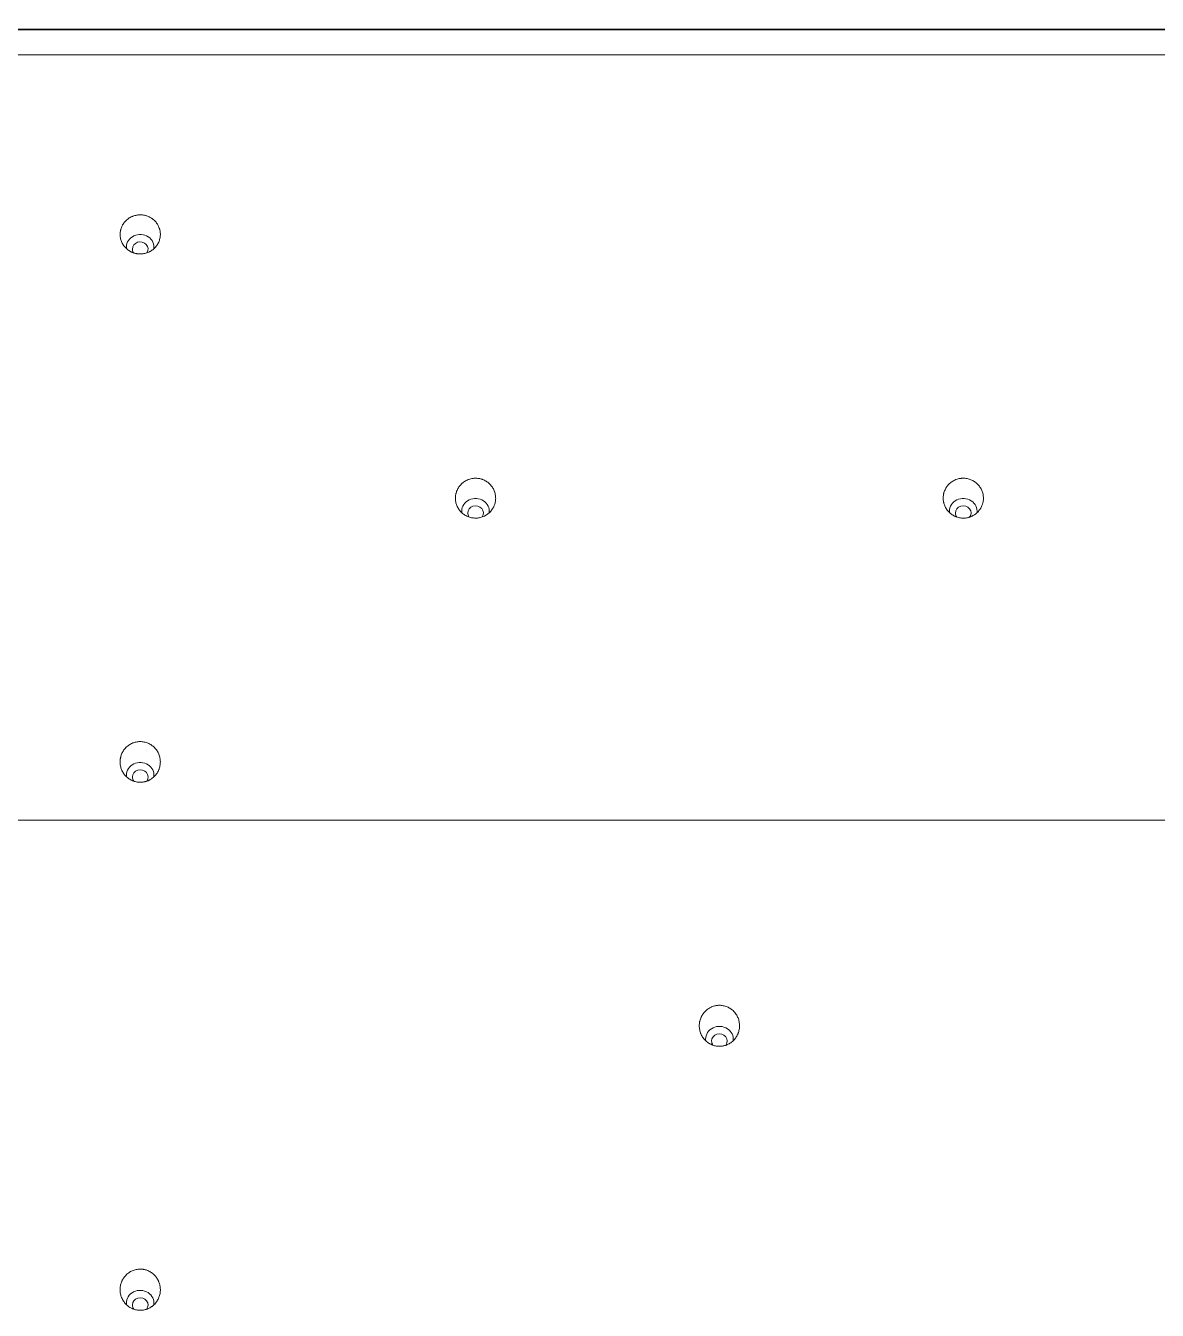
# Model space of a CAD drawing. Header units: inches. Extents: x 3778 to 56227, y -16914 to 35091.
# Drawn here: x 37911.4 to 37967.3, y 8411.3 to 8474.7 of the extents above; entities that cross this region are included whole.
import ezdxf

# ---------------------------------------------------------------- set-up
doc = ezdxf.new("R2010")
doc.units = ezdxf.units.IN
doc.header["$LTSCALE"] = 100
doc.header["$MEASUREMENT"] = 0
doc.layers.add('mark-B', color=2, linetype='Continuous', lineweight=20)
doc.layers.add('RC-LIGHT', color=7, linetype='Continuous')

# ---------------------------------------------------------------- blocks, each defined once
blk = doc.blocks.new('무풍1way 일반')
at = {"layer": 'mark-B'}
for p, q in [((-439.258, -500.218), (439.258, -500.218)), ((-439.258, -500.239), (439.258, -500.239))]:
    blk.add_line(p, q, dxfattribs=at)
for centre, major_axis, start_param, end_param in [((426.253, -437.3), (-0.681, 0), 0, 3.311922), ((426.253, -437.3), (-0.681, 0), 6.15644, 6.283185), ((426.253, -437.203), (0.387, 0), 2.490889, 6.283185), ((426.253, -437.203), (0.387, 0), 0, 0.634301), ((397.635, -450.247), (0.387, 0), 2.525057, 6.283185), ((397.635, -450.247), (0.387, 0), 0, 0.606037), ((397.635, -450.344), (-0.681, 0), 0, 3.291115), ((397.635, -450.344), (-0.681, 0), 6.151044, 6.283185), ((426.253, -463.388), (-0.681, 0), 0, 3.286792), ((426.253, -463.388), (-0.681, 0), 6.15379, 6.283185), ((426.253, -463.291), (0.387, 0), 2.540567, 6.283185), ((426.253, -463.291), (0.387, 0), 0, 0.589341), ((385.586, -476.432), (-0.681, 0), 0, 3.291896), ((385.586, -476.432), (-0.681, 0), 6.166943, 6.283185), ((385.586, -476.335), (0.387, 0), 2.517984, 6.283185), ((385.586, -476.335), (0.387, 0), 0, 0.606616), ((409.685, -476.432), (-0.681, 0), 0, 3.277172), ((409.685, -476.432), (-0.681, 0), 6.16037, 6.283185), ((409.685, -476.335), (0.387, 0), 2.57621, 6.283185), ((409.685, -476.335), (0.387, 0), 0, 0.5489), ((426.253, -489.476), (-0.681, 0), 0, 3.26804), ((426.253, -489.476), (-0.681, 0), 6.166653, 6.283185), ((426.253, -489.379), (0.387, 0), 2.60948, 6.283185), ((426.253, -489.379), (0.387, 0), 0, 0.508544)]:
    blk.add_ellipse(centre, major_axis=major_axis, ratio=0.913545, start_param=start_param, end_param=end_param, dxfattribs=at)
for points, degree, knots in [([(427.246, -437.897), (427.248, -437.93), (427.248, -437.963), (427.246, -438.029), (427.243, -438.062), (427.23, -438.16), (427.215, -438.223), (427.184, -438.316), (427.172, -438.347), (427.152, -438.392), (427.144, -438.407), (427.13, -438.437), (427.122, -438.451), (427.081, -438.522), (427.044, -438.576), (426.979, -438.651), (426.956, -438.676), (426.909, -438.721), (426.859, -438.764), (426.792, -438.812), (426.749, -438.837), (426.72, -438.854), (426.705, -438.862), (426.631, -438.899), (426.569, -438.922), (426.474, -438.948), (426.441, -438.955), (426.375, -438.966), (426.342, -438.969), (426.243, -438.975), (426.177, -438.972), (426.094, -438.96), (426.078, -438.957), (426.045, -438.951), (426.029, -438.947), (425.981, -438.935), (425.918, -438.915), (425.842, -438.883), (425.798, -438.86), (425.768, -438.844), (425.754, -438.836), (425.683, -438.792), (425.631, -438.752), (425.559, -438.685), (425.536, -438.662), (425.503, -438.625), (425.493, -438.612), (425.472, -438.586), (425.462, -438.573), (425.414, -438.506), (425.381, -438.45), (425.347, -438.375), (425.34, -438.36), (425.328, -438.33), (425.322, -438.314), (425.305, -438.268), (425.296, -438.236), (425.273, -438.141), (425.263, -438.077), (425.258, -437.978), (425.257, -437.945), (425.26, -437.879), (425.263, -437.847), (425.276, -437.75), (425.291, -437.686), (425.333, -437.561), (425.36, -437.501), (425.408, -437.416), (425.426, -437.388), (425.454, -437.347), (425.464, -437.334), (425.484, -437.308), (425.495, -437.295), (425.548, -437.232), (425.596, -437.187), (425.661, -437.136), (425.674, -437.126), (425.701, -437.107), (425.715, -437.098), (425.757, -437.071), (425.786, -437.055), (425.874, -437.01), (425.936, -436.987), (426.065, -436.952), (426.131, -436.942), (426.23, -436.936), (426.263, -436.936), (426.313, -436.938), (426.329, -436.939), (426.363, -436.942), (426.379, -436.944), (426.461, -436.956), (426.525, -436.973), (426.603, -437.001), (426.618, -437.007), (426.649, -437.02), (426.664, -437.027), (426.709, -437.049), (426.738, -437.065), (426.822, -437.116), (426.874, -437.156), (426.935, -437.213), (426.947, -437.225), (426.97, -437.248), (426.981, -437.26), (427.014, -437.297), (427.054, -437.349), (427.099, -437.417), (427.123, -437.46), (427.138, -437.49), (427.146, -437.505), (427.18, -437.579), (427.223, -437.702), (427.243, -437.831), (427.246, -437.897)], 3, [0, 0, 0, 0, 0.015625, 0.015625, 0.03125, 0.03125, 0.0625, 0.0625, 0.078125, 0.078125, 0.085938, 0.085938, 0.09375, 0.09375, 0.125, 0.125, 0.140625, 0.140625, 0.15625, 0.171875, 0.179688, 0.179688, 0.1875, 0.1875, 0.21875, 0.21875, 0.234375, 0.234375, 0.25, 0.25, 0.28125, 0.28125, 0.289063, 0.289063, 0.296875, 0.296875, 0.3125, 0.328125, 0.335938, 0.335938, 0.34375, 0.34375, 0.375, 0.375, 0.390625, 0.390625, 0.398438, 0.398438, 0.40625, 0.40625, 0.4375, 0.4375, 0.445313, 0.445313, 0.453125, 0.453125, 0.46875, 0.46875, 0.5, 0.5, 0.515625, 0.515625, 0.53125, 0.53125, 0.5625, 0.5625, 0.59375, 0.59375, 0.609375, 0.609375, 0.617188, 0.617188, 0.625, 0.625, 0.65625, 0.65625, 0.664063, 0.664063, 0.671875, 0.671875, 0.6875, 0.6875, 0.71875, 0.71875, 0.75, 0.75, 0.765625, 0.765625, 0.773438, 0.773438, 0.78125, 0.78125, 0.8125, 0.8125, 0.820313, 0.820313, 0.828125, 0.828125, 0.84375, 0.84375, 0.875, 0.875, 0.882813, 0.882813, 0.890625, 0.890625, 0.90625, 0.921875, 0.929688, 0.929688, 0.9375, 0.9375, 0.96875, 1, 1, 1, 1]), ([(398.629, -450.941), (398.632, -451.007), (398.629, -451.072), (398.618, -451.154), (398.615, -451.17), (398.609, -451.202), (398.606, -451.218), (398.595, -451.266), (398.577, -451.328), (398.547, -451.404), (398.525, -451.448), (398.51, -451.478), (398.503, -451.492), (398.462, -451.564), (398.424, -451.617), (398.359, -451.691), (398.337, -451.715), (398.288, -451.76), (398.263, -451.782), (398.185, -451.842), (398.13, -451.877), (398.055, -451.914), (398.04, -451.921), (398.01, -451.934), (397.994, -451.94), (397.948, -451.958), (397.885, -451.978), (397.805, -451.995), (397.755, -452.001), (397.722, -452.005), (397.705, -452.006), (397.622, -452.011), (397.557, -452.008), (397.459, -451.993), (397.426, -451.987), (397.361, -451.97), (397.33, -451.96), (397.237, -451.926), (397.178, -451.898), (397.107, -451.854), (397.093, -451.845), (397.066, -451.827), (397.053, -451.817), (397.013, -451.787), (396.963, -451.745), (396.906, -451.686), (396.874, -451.649), (396.854, -451.623), (396.844, -451.61), (396.795, -451.543), (396.763, -451.486), (396.722, -451.398), (396.709, -451.368), (396.688, -451.306), (396.678, -451.274), (396.655, -451.179), (396.645, -451.115), (396.64, -451.017), (396.64, -450.985), (396.642, -450.935), (396.643, -450.919), (396.646, -450.886), (396.648, -450.87), (396.659, -450.789), (396.674, -450.726), (396.7, -450.649), (396.706, -450.633), (396.718, -450.603), (396.724, -450.588), (396.745, -450.543), (396.76, -450.514), (396.808, -450.429), (396.846, -450.375), (396.911, -450.3), (396.934, -450.276), (396.981, -450.231), (397.031, -450.189), (397.085, -450.151), (397.127, -450.124), (397.142, -450.116), (397.171, -450.1), (397.185, -450.092), (397.259, -450.055), (397.321, -450.032), (397.401, -450.011), (397.417, -450.007), (397.449, -450), (397.466, -449.997), (397.515, -449.989), (397.581, -449.982), (397.663, -449.982), (397.713, -449.985), (397.746, -449.989), (397.762, -449.991), (397.845, -450.003), (397.909, -450.019), (398.001, -450.053), (398.032, -450.066), (398.077, -450.088), (398.091, -450.095), (398.121, -450.111), (398.135, -450.119), (398.205, -450.163), (398.257, -450.202), (398.317, -450.258), (398.329, -450.269), (398.352, -450.293), (398.363, -450.305), (398.396, -450.342), (398.417, -450.368), (398.474, -450.447), (398.507, -450.504), (398.542, -450.578), (398.548, -450.593), (398.561, -450.624), (398.566, -450.639), (398.583, -450.685), (398.592, -450.716), (398.615, -450.811), (398.625, -450.875), (398.629, -450.941)], 3, [0, 0, 0, 0, 0.03125, 0.03125, 0.039062, 0.039062, 0.046875, 0.046875, 0.0625, 0.078125, 0.085937, 0.085937, 0.09375, 0.09375, 0.125, 0.125, 0.140625, 0.140625, 0.15625, 0.15625, 0.1875, 0.1875, 0.195312, 0.195312, 0.203125, 0.203125, 0.21875, 0.234375, 0.242187, 0.242187, 0.25, 0.25, 0.28125, 0.28125, 0.296875, 0.296875, 0.3125, 0.3125, 0.34375, 0.34375, 0.351562, 0.351562, 0.359375, 0.359375, 0.375, 0.390625, 0.398437, 0.398437, 0.40625, 0.40625, 0.4375, 0.4375, 0.453125, 0.453125, 0.46875, 0.46875, 0.5, 0.5, 0.515625, 0.515625, 0.523437, 0.523437, 0.53125, 0.53125, 0.5625, 0.5625, 0.570313, 0.570313, 0.578125, 0.578125, 0.59375, 0.59375, 0.625, 0.625, 0.640625, 0.640625, 0.65625, 0.671875, 0.671875, 0.679688, 0.679688, 0.6875, 0.6875, 0.71875, 0.71875, 0.726563, 0.726563, 0.734375, 0.734375, 0.75, 0.765625, 0.773438, 0.773438, 0.78125, 0.78125, 0.8125, 0.8125, 0.828125, 0.828125, 0.835938, 0.835938, 0.84375, 0.84375, 0.875, 0.875, 0.882813, 0.882813, 0.890625, 0.890625, 0.90625, 0.90625, 0.9375, 0.9375, 0.945313, 0.945313, 0.953125, 0.953125, 0.96875, 0.96875, 1, 1, 1, 1]), ([(427.246, -463.985), (427.25, -464.05), (427.246, -464.115), (427.235, -464.196), (427.232, -464.212), (427.226, -464.244), (427.222, -464.26), (427.211, -464.308), (427.192, -464.37), (427.162, -464.445), (427.14, -464.489), (427.125, -464.518), (427.117, -464.532), (427.076, -464.603), (427.038, -464.655), (426.973, -464.728), (426.95, -464.752), (426.902, -464.797), (426.877, -464.818), (426.798, -464.877), (426.743, -464.911), (426.668, -464.947), (426.653, -464.954), (426.622, -464.967), (426.607, -464.973), (426.561, -464.99), (426.498, -465.01), (426.417, -465.026), (426.368, -465.032), (426.335, -465.036), (426.318, -465.037), (426.236, -465.041), (426.17, -465.038), (426.072, -465.023), (426.04, -465.016), (425.975, -465), (425.944, -464.99), (425.851, -464.956), (425.793, -464.927), (425.722, -464.884), (425.708, -464.875), (425.681, -464.857), (425.668, -464.847), (425.629, -464.817), (425.579, -464.775), (425.533, -464.729), (425.49, -464.68), (425.469, -464.654), (425.411, -464.575), (425.379, -464.518), (425.338, -464.43), (425.326, -464.4), (425.304, -464.339), (425.295, -464.307), (425.272, -464.213), (425.263, -464.149), (425.258, -464.052), (425.258, -464.019), (425.26, -463.971), (425.261, -463.954), (425.264, -463.922), (425.266, -463.906), (425.278, -463.826), (425.293, -463.763), (425.32, -463.686), (425.326, -463.671), (425.338, -463.64), (425.345, -463.625), (425.365, -463.581), (425.38, -463.552), (425.429, -463.468), (425.467, -463.415), (425.555, -463.316), (425.603, -463.272), (425.681, -463.212), (425.708, -463.194), (425.75, -463.168), (425.764, -463.16), (425.793, -463.144), (425.808, -463.136), (425.882, -463.1), (425.943, -463.078), (426.023, -463.057), (426.039, -463.053), (426.072, -463.047), (426.088, -463.044), (426.138, -463.036), (426.203, -463.03), (426.269, -463.03), (426.335, -463.033), (426.368, -463.036), (426.466, -463.051), (426.53, -463.068), (426.622, -463.101), (426.653, -463.114), (426.697, -463.136), (426.712, -463.143), (426.741, -463.159), (426.755, -463.168), (426.825, -463.211), (426.877, -463.25), (426.937, -463.306), (426.949, -463.317), (426.972, -463.34), (426.983, -463.353), (427.016, -463.39), (427.036, -463.415), (427.093, -463.494), (427.126, -463.55), (427.167, -463.639), (427.18, -463.669), (427.201, -463.731), (427.21, -463.762), (427.234, -463.856), (427.243, -463.92), (427.246, -463.985)], 3, [0, 0, 0, 0, 0.03125, 0.03125, 0.039062, 0.039062, 0.046875, 0.046875, 0.0625, 0.078125, 0.085937, 0.085937, 0.09375, 0.09375, 0.125, 0.125, 0.140625, 0.140625, 0.15625, 0.15625, 0.1875, 0.1875, 0.195312, 0.195312, 0.203125, 0.203125, 0.21875, 0.234375, 0.242187, 0.242187, 0.25, 0.25, 0.28125, 0.28125, 0.296875, 0.296875, 0.3125, 0.3125, 0.34375, 0.34375, 0.351562, 0.351562, 0.359375, 0.359375, 0.375, 0.390625, 0.390625, 0.40625, 0.40625, 0.4375, 0.4375, 0.453125, 0.453125, 0.46875, 0.46875, 0.5, 0.5, 0.515625, 0.515625, 0.523437, 0.523437, 0.53125, 0.53125, 0.5625, 0.5625, 0.570312, 0.570312, 0.578125, 0.578125, 0.59375, 0.59375, 0.625, 0.625, 0.65625, 0.65625, 0.671875, 0.671875, 0.679687, 0.679687, 0.6875, 0.6875, 0.71875, 0.71875, 0.726562, 0.726562, 0.734375, 0.734375, 0.75, 0.765625, 0.765625, 0.78125, 0.78125, 0.8125, 0.8125, 0.828125, 0.828125, 0.835937, 0.835937, 0.84375, 0.84375, 0.875, 0.875, 0.882812, 0.882812, 0.890625, 0.890625, 0.90625, 0.90625, 0.9375, 0.9375, 0.953125, 0.953125, 0.96875, 0.96875, 1, 1, 1, 1]), ([(384.592, -477.029), (384.595, -476.965), (384.604, -476.901), (384.623, -476.823), (384.627, -476.807), (384.636, -476.776), (384.641, -476.761), (384.657, -476.716), (384.681, -476.656), (384.718, -476.585), (384.744, -476.544), (384.762, -476.517), (384.771, -476.504), (384.819, -476.438), (384.861, -476.39), (384.933, -476.324), (384.958, -476.304), (385.01, -476.264), (385.037, -476.246), (385.121, -476.195), (385.179, -476.167), (385.256, -476.138), (385.272, -476.133), (385.304, -476.123), (385.319, -476.119), (385.367, -476.106), (385.431, -476.093), (385.512, -476.084), (385.562, -476.083), (385.595, -476.083), (385.611, -476.083), (385.694, -476.086), (385.758, -476.096), (385.854, -476.119), (385.885, -476.128), (385.932, -476.144), (385.947, -476.15), (385.978, -476.163), (385.993, -476.169), (386.067, -476.203), (386.123, -476.236), (386.202, -476.294), (386.227, -476.315), (386.276, -476.358), (386.299, -476.381), (386.364, -476.452), (386.403, -476.503), (386.453, -476.587), (386.469, -476.615), (386.497, -476.673), (386.522, -476.732), (386.545, -476.808), (386.556, -476.855), (386.563, -476.886), (386.566, -476.902), (386.578, -476.982), (386.582, -477.045), (386.578, -477.141), (386.575, -477.173), (386.568, -477.22), (386.566, -477.236), (386.56, -477.268), (386.556, -477.284), (386.537, -477.361), (386.516, -477.421), (386.476, -477.509), (386.461, -477.538), (386.428, -477.593), (386.393, -477.647), (386.352, -477.697), (386.309, -477.745), (386.287, -477.769), (386.214, -477.835), (386.163, -477.874), (386.079, -477.925), (386.051, -477.94), (386.006, -477.962), (385.991, -477.968), (385.961, -477.981), (385.946, -477.987), (385.869, -478.015), (385.806, -478.032), (385.725, -478.044), (385.708, -478.047), (385.675, -478.05), (385.659, -478.051), (385.61, -478.054), (385.577, -478.054), (385.479, -478.05), (385.414, -478.041), (385.285, -478.01), (385.224, -477.989), (385.135, -477.948), (385.106, -477.933), (385.05, -477.9), (385.022, -477.881), (384.943, -477.824), (384.895, -477.781), (384.83, -477.71), (384.809, -477.685), (384.77, -477.633), (384.751, -477.606), (384.701, -477.524), (384.673, -477.466), (384.64, -477.376), (384.631, -477.345), (384.614, -477.283), (384.608, -477.252), (384.593, -477.157), (384.59, -477.094), (384.592, -477.029)], 3, [0, 0, 0, 0, 0.03125, 0.03125, 0.039063, 0.039063, 0.046875, 0.046875, 0.0625, 0.078125, 0.085938, 0.085938, 0.09375, 0.09375, 0.125, 0.125, 0.140625, 0.140625, 0.15625, 0.15625, 0.1875, 0.1875, 0.195313, 0.195313, 0.203125, 0.203125, 0.21875, 0.234375, 0.242188, 0.242188, 0.25, 0.25, 0.28125, 0.28125, 0.296875, 0.296875, 0.304688, 0.304688, 0.3125, 0.3125, 0.34375, 0.34375, 0.359375, 0.359375, 0.375, 0.375, 0.40625, 0.40625, 0.421875, 0.421875, 0.4375, 0.453125, 0.460938, 0.460938, 0.46875, 0.46875, 0.5, 0.5, 0.515625, 0.515625, 0.523438, 0.523438, 0.53125, 0.53125, 0.5625, 0.5625, 0.578125, 0.578125, 0.59375, 0.609375, 0.609375, 0.625, 0.625, 0.65625, 0.65625, 0.671875, 0.671875, 0.679688, 0.679688, 0.6875, 0.6875, 0.71875, 0.71875, 0.726563, 0.726563, 0.734375, 0.734375, 0.75, 0.75, 0.78125, 0.78125, 0.8125, 0.8125, 0.828125, 0.828125, 0.84375, 0.84375, 0.875, 0.875, 0.890625, 0.890625, 0.90625, 0.90625, 0.9375, 0.9375, 0.953125, 0.953125, 0.96875, 0.96875, 1, 1, 1, 1]), ([(410.678, -477.029), (410.681, -477.094), (410.677, -477.158), (410.665, -477.237), (410.662, -477.253), (410.655, -477.285), (410.651, -477.3), (410.639, -477.347), (410.62, -477.407), (410.589, -477.481), (410.567, -477.524), (410.551, -477.552), (410.543, -477.567), (410.501, -477.635), (410.462, -477.687), (410.396, -477.758), (410.373, -477.781), (410.324, -477.824), (410.299, -477.844), (410.22, -477.902), (410.164, -477.934), (410.09, -477.969), (410.074, -477.975), (410.044, -477.988), (410.028, -477.993), (409.982, -478.009), (409.919, -478.028), (409.839, -478.043), (409.79, -478.049), (409.757, -478.051), (409.74, -478.053), (409.658, -478.056), (409.593, -478.052), (409.496, -478.037), (409.464, -478.03), (409.416, -478.017), (409.4, -478.013), (409.368, -478.003), (409.353, -477.998), (409.276, -477.969), (409.218, -477.941), (409.134, -477.89), (409.107, -477.871), (409.055, -477.832), (409.03, -477.811), (408.959, -477.746), (408.916, -477.697), (408.859, -477.619), (408.841, -477.591), (408.809, -477.536), (408.779, -477.479), (408.749, -477.405), (408.734, -477.359), (408.725, -477.328), (408.721, -477.313), (408.703, -477.235), (408.694, -477.172), (408.69, -477.076), (408.69, -477.044), (408.693, -476.996), (408.694, -476.98), (408.698, -476.948), (408.7, -476.932), (408.712, -476.853), (408.728, -476.792), (408.756, -476.716), (408.762, -476.701), (408.775, -476.671), (408.781, -476.657), (408.803, -476.613), (408.818, -476.585), (408.868, -476.503), (408.907, -476.451), (408.995, -476.355), (409.044, -476.312), (409.122, -476.255), (409.15, -476.237), (409.192, -476.212), (409.206, -476.204), (409.235, -476.189), (409.25, -476.182), (409.324, -476.147), (409.386, -476.126), (409.466, -476.107), (409.482, -476.103), (409.514, -476.097), (409.531, -476.094), (409.579, -476.088), (409.612, -476.085), (409.71, -476.081), (409.776, -476.085), (409.874, -476.1), (409.906, -476.107), (409.969, -476.123), (410.031, -476.143), (410.091, -476.168), (410.15, -476.197), (410.179, -476.213), (410.263, -476.264), (410.314, -476.303), (410.386, -476.369), (410.409, -476.392), (410.452, -476.441), (410.472, -476.466), (410.529, -476.544), (410.561, -476.599), (410.602, -476.687), (410.614, -476.717), (410.635, -476.778), (410.644, -476.809), (410.667, -476.901), (410.676, -476.965), (410.678, -477.029)], 3, [0, 0, 0, 0, 0.03125, 0.03125, 0.039062, 0.039062, 0.046875, 0.046875, 0.0625, 0.078125, 0.085937, 0.085937, 0.09375, 0.09375, 0.125, 0.125, 0.140625, 0.140625, 0.15625, 0.15625, 0.1875, 0.1875, 0.195312, 0.195312, 0.203125, 0.203125, 0.21875, 0.234375, 0.242187, 0.242187, 0.25, 0.25, 0.28125, 0.28125, 0.296875, 0.296875, 0.304687, 0.304687, 0.3125, 0.3125, 0.34375, 0.34375, 0.359375, 0.359375, 0.375, 0.375, 0.40625, 0.40625, 0.421875, 0.421875, 0.4375, 0.453125, 0.460937, 0.460937, 0.46875, 0.46875, 0.5, 0.5, 0.515625, 0.515625, 0.523437, 0.523437, 0.53125, 0.53125, 0.5625, 0.5625, 0.570313, 0.570313, 0.578125, 0.578125, 0.59375, 0.59375, 0.625, 0.625, 0.65625, 0.65625, 0.671875, 0.671875, 0.679688, 0.679688, 0.6875, 0.6875, 0.71875, 0.71875, 0.726563, 0.726563, 0.734375, 0.734375, 0.75, 0.75, 0.78125, 0.78125, 0.796875, 0.796875, 0.8125, 0.828125, 0.828125, 0.84375, 0.84375, 0.875, 0.875, 0.890625, 0.890625, 0.90625, 0.90625, 0.9375, 0.9375, 0.953125, 0.953125, 0.96875, 0.96875, 1, 1, 1, 1]), ([(427.246, -490.073), (427.248, -490.137), (427.244, -490.2), (427.231, -490.278), (427.227, -490.294), (427.221, -490.324), (427.217, -490.34), (427.204, -490.385), (427.184, -490.445), (427.152, -490.517), (427.129, -490.559), (427.114, -490.587), (427.105, -490.601), (427.062, -490.668), (427.023, -490.718), (426.956, -490.787), (426.933, -490.809), (426.883, -490.851), (426.858, -490.871), (426.779, -490.926), (426.722, -490.958), (426.648, -490.99), (426.633, -490.997), (426.602, -491.008), (426.587, -491.014), (426.54, -491.029), (426.477, -491.046), (426.397, -491.06), (426.348, -491.065), (426.316, -491.068), (426.299, -491.069), (426.217, -491.071), (426.152, -491.067), (426.056, -491.051), (426.024, -491.044), (425.976, -491.032), (425.96, -491.027), (425.929, -491.017), (425.914, -491.012), (425.837, -490.984), (425.779, -490.955), (425.71, -490.913), (425.697, -490.904), (425.67, -490.886), (425.656, -490.877), (425.618, -490.847), (425.593, -490.827), (425.522, -490.762), (425.48, -490.714), (425.433, -490.649), (425.423, -490.636), (425.406, -490.61), (425.398, -490.596), (425.374, -490.555), (425.344, -490.499), (425.315, -490.426), (425.301, -490.38), (425.292, -490.35), (425.288, -490.335), (425.27, -490.258), (425.261, -490.195), (425.258, -490.101), (425.259, -490.07), (425.262, -490.022), (425.264, -490.006), (425.268, -489.975), (425.27, -489.959), (425.283, -489.882), (425.3, -489.821), (425.334, -489.733), (425.347, -489.703), (425.376, -489.647), (425.407, -489.591), (425.444, -489.54), (425.484, -489.49), (425.505, -489.465), (425.572, -489.395), (425.621, -489.354), (425.7, -489.298), (425.727, -489.281), (425.77, -489.257), (425.784, -489.25), (425.813, -489.235), (425.828, -489.228), (425.903, -489.195), (425.964, -489.175), (426.044, -489.157), (426.06, -489.154), (426.092, -489.148), (426.108, -489.145), (426.157, -489.139), (426.19, -489.137), (426.288, -489.134), (426.353, -489.138), (426.434, -489.151), (426.45, -489.154), (426.482, -489.161), (426.498, -489.165), (426.545, -489.178), (426.607, -489.197), (426.682, -489.229), (426.725, -489.251), (426.754, -489.267), (426.768, -489.275), (426.837, -489.318), (426.888, -489.356), (426.959, -489.421), (426.981, -489.444), (427.025, -489.492), (427.045, -489.517), (427.101, -489.595), (427.133, -489.649), (427.173, -489.736), (427.185, -489.765), (427.205, -489.825), (427.214, -489.856), (427.236, -489.947), (427.244, -490.01), (427.246, -490.073)], 3, [0, 0, 0, 0, 0.03125, 0.03125, 0.039063, 0.039063, 0.046875, 0.046875, 0.0625, 0.078125, 0.085938, 0.085938, 0.09375, 0.09375, 0.125, 0.125, 0.140625, 0.140625, 0.15625, 0.15625, 0.1875, 0.1875, 0.195313, 0.195313, 0.203125, 0.203125, 0.21875, 0.234375, 0.242188, 0.242188, 0.25, 0.25, 0.28125, 0.28125, 0.296875, 0.296875, 0.304688, 0.304688, 0.3125, 0.3125, 0.34375, 0.34375, 0.351563, 0.351563, 0.359375, 0.359375, 0.375, 0.375, 0.40625, 0.40625, 0.414063, 0.414063, 0.421875, 0.421875, 0.4375, 0.453125, 0.460938, 0.460938, 0.46875, 0.46875, 0.5, 0.5, 0.515625, 0.515625, 0.523438, 0.523438, 0.53125, 0.53125, 0.5625, 0.5625, 0.578125, 0.578125, 0.59375, 0.609375, 0.609375, 0.625, 0.625, 0.65625, 0.65625, 0.671875, 0.671875, 0.679688, 0.679688, 0.6875, 0.6875, 0.71875, 0.71875, 0.726563, 0.726563, 0.734375, 0.734375, 0.75, 0.75, 0.78125, 0.78125, 0.789063, 0.789063, 0.796875, 0.796875, 0.8125, 0.828125, 0.835938, 0.835938, 0.84375, 0.84375, 0.875, 0.875, 0.890625, 0.890625, 0.90625, 0.90625, 0.9375, 0.9375, 0.953125, 0.953125, 0.96875, 0.96875, 1, 1, 1, 1]), ([(443.19, -500.416), (442.614, -500.392), (442.325, -500.381), (441.845, -500.362), (441.459, -500.347), (440.998, -500.33), (440.594, -500.316), (440.141, -500.301), (439.728, -500.29), (438.805, -500.264), (437.997, -500.254), (437.552, -500.248), (437.131, -500.248), (437.037, -500.248), (436.729, -500.248), (436.637, -500.248), (436.451, -500.248), (432.803, -500.248), (422.416, -500.248), (401.641, -500.248), (360.092, -500.248), (276.994, -500.248), (221.595, -500.248), (221.531, -500.248), (0, -500.248), (-110.798, -500.248), (-276.994, -500.248), (-360.092, -500.248), (-401.641, -500.248), (-422.416, -500.248), (-432.803, -500.248), (-437.131, -500.248), (-437.997, -500.248), (-438.124, -500.248), (-438.213, -500.248), (-438.324, -500.248), (-438.64, -500.25), (-438.863, -500.253), (-439.279, -500.259), (-439.728, -500.271), (-440.14, -500.282), (-440.594, -500.299), (-440.997, -500.314), (-441.459, -500.334), (-441.844, -500.351), (-442.325, -500.374), (-442.613, -500.387), (-443.191, -500.416)], 2, [0, 0, 0, 0.000977, 0.000977, 0.001953, 0.001953, 0.00293, 0.00293, 0.003906, 0.003906, 0.005859, 0.005859, 0.006836, 0.006836, 0.007115, 0.007394, 0.007394, 0.007812, 0.015625, 0.03125, 0.0625, 0.125, 0.25, 0.25, 0.5, 0.5, 0.75, 0.875, 0.9375, 0.96875, 0.984375, 0.992188, 0.994141, 0.994141, 0.994385, 0.994385, 0.994629, 0.995117, 0.995117, 0.996094, 0.996094, 0.99707, 0.99707, 0.998047, 0.998047, 0.999023, 0.999023, 1, 1, 1]), ([(443.19, -500.416), (442.614, -500.392), (442.325, -500.381), (441.845, -500.362), (441.459, -500.347), (440.998, -500.33), (440.594, -500.316), (440.141, -500.301), (439.728, -500.29), (438.805, -500.264), (437.997, -500.254), (437.552, -500.248), (437.131, -500.248), (437.037, -500.248), (436.729, -500.248), (436.637, -500.248), (436.451, -500.248), (432.803, -500.248), (422.416, -500.248), (401.641, -500.248), (360.092, -500.248), (276.994, -500.248), (221.595, -500.248), (221.531, -500.248), (0, -500.248), (-110.798, -500.248), (-276.994, -500.248), (-360.092, -500.248), (-401.641, -500.248), (-422.416, -500.248), (-432.803, -500.248), (-437.131, -500.248), (-437.997, -500.248), (-438.124, -500.248), (-438.213, -500.248), (-438.324, -500.248), (-438.64, -500.25), (-438.863, -500.253), (-439.279, -500.259), (-439.728, -500.271), (-440.14, -500.282), (-440.594, -500.299), (-440.997, -500.314), (-441.459, -500.334), (-441.844, -500.351), (-442.325, -500.374), (-442.613, -500.387), (-443.191, -500.416)], 2, [0, 0, 0, 0.000977, 0.000977, 0.001953, 0.001953, 0.00293, 0.00293, 0.003906, 0.003906, 0.005859, 0.005859, 0.006836, 0.006836, 0.007115, 0.007394, 0.007394, 0.007812, 0.015625, 0.03125, 0.0625, 0.125, 0.25, 0.25, 0.5, 0.5, 0.75, 0.875, 0.9375, 0.96875, 0.984375, 0.992188, 0.994141, 0.994141, 0.994385, 0.994385, 0.994629, 0.995117, 0.995117, 0.996094, 0.996094, 0.99707, 0.99707, 0.998047, 0.998047, 0.999023, 0.999023, 1, 1, 1])]:
    blk.add_open_spline(points, degree=degree, knots=knots, dxfattribs=at)
for points in [[(0, -461.163), (146.38, -461.163), (292.761, -461.163), (439.141, -461.163)], [(439.259, -498.971), (292.839, -498.971), (146.42, -498.971), (0, -498.971)]]:
    blk.add_open_spline(points, degree=3, dxfattribs=at)

msp = doc.modelspace()

# ---------------------------------------------------------------- block references
at = {"layer": 'RC-LIGHT', "color": 8, "rotation": 180}
msp.add_blockref('무풍1way 일반', (38343.307, 7974.318), dxfattribs=at)

doc.saveas('drawing.dxf')
